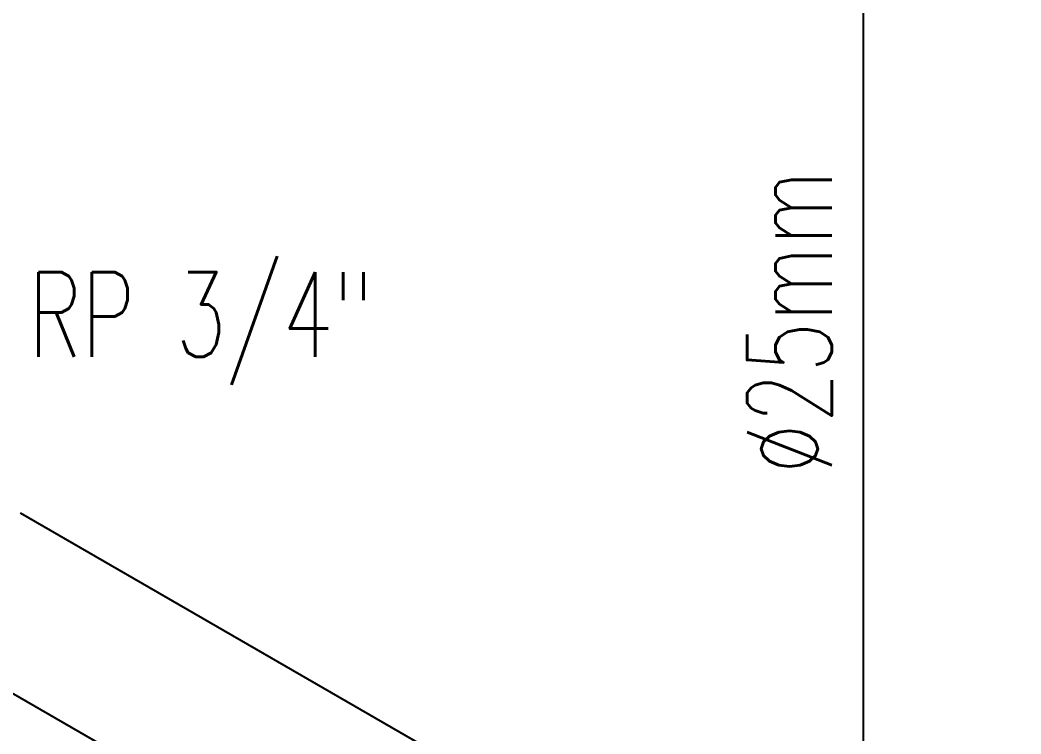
# Model space of a CAD drawing. Header units: millimetres. Extents: x 474.7 to 528.3, y 13.1 to 23.5.
# Drawn here: x 481.363 to 481.954, y 15.82 to 16.242 of the extents above; entities that cross this region are included whole.
import ezdxf

# ---------------------------------------------------------------- set-up
doc = ezdxf.new("R2010")
doc.units = ezdxf.units.MM
doc.header["$LTSCALE"] = 2.5
for name, color, linetype in [('I-AGUA FRIA', 5, 'Continuous'), ('I-ARQ', 8, 'Continuous'), ('I-NORMO_INST', 4, 'Continuous')]:
    doc.layers.add(name, color=color, linetype=linetype)
doc.styles.add('25', font='ROMANS.SHX', dxfattribs={"width": 0.7, "height": 0.05})

# ---------------------------------------------------------------- blocks, each defined once
blk = doc.blocks.new('*U13')
blk.add_line((0, 0.96404), (0, 2.09586))
at = {"layer": 'I-NORMO_INST', "style": '25', "width": 0.7}
blk.add_text('%%C25mm', height=0.05, rotation=90, dxfattribs=at).set_placement((-0.01877, 1.38385, 11.8208))
blk.add_text('RP 3/4"', height=0.05, dxfattribs=at).set_placement((0.09484, 1.11369, 13.93142))

msp = doc.modelspace()

# ---------------------------------------------------------------- linework, layer by layer
at = {"layer": 'I-AGUA FRIA'}
msp.add_line((479.52654, 16.90138, 12.60067), (483.2681, 14.74119, 12.60067), dxfattribs=at)
at = {"layer": 'I-ARQ', "extrusion": (0, 0.816497, 0.57735)}
msp.add_line((481.36291, 15.9503, 9.35019), (481.78718, 15.70535, 9.6966), dxfattribs=at)

# ---------------------------------------------------------------- block references
at = {"layer": 'I-AGUA FRIA'}
for p in [(481.27299, 14.92901, 12.60067), (481.86118, 14.58946, 12.60067)]:
    msp.add_blockref('*U13', p, dxfattribs=at)

doc.saveas('drawing.dxf')
